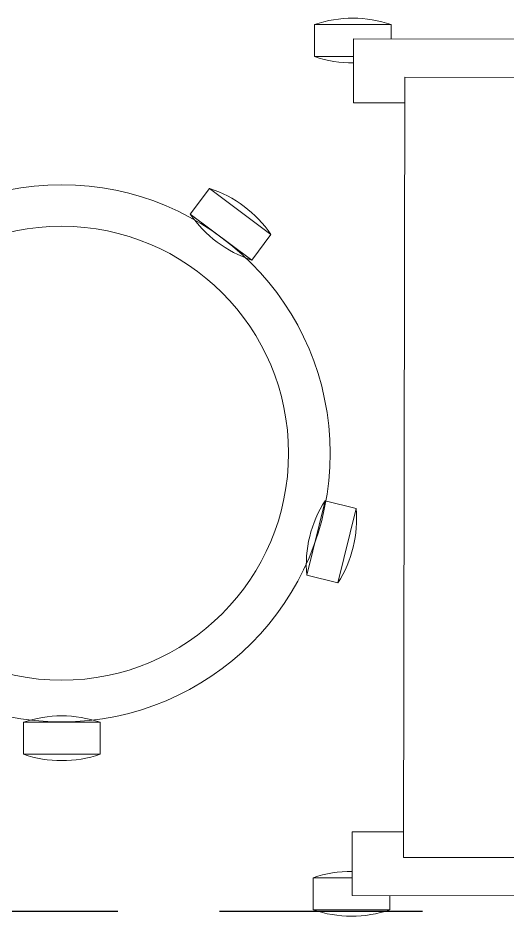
# Model space of a CAD drawing. Header units: inches. Extents: x -12418 to 242017, y -29325 to 19878.
# Drawn here: x 47936 to 48319, y -11838 to -11127 of the extents above; entities that cross this region are included whole.
import ezdxf

# ---------------------------------------------------------------- set-up
doc = ezdxf.new("R2010")
doc.units = ezdxf.units.IN
doc.header["$LTSCALE"] = 25
doc.header["$MEASUREMENT"] = 0
doc.linetypes.add('DASHDOT', pattern=[25.4, 12.7, -6.35, 0, -6.35])
doc.linetypes.add('HIDDEN', pattern=[9.525, 6.35, -3.175])
doc.layers.get('0').update_dxf_attribs({"color": 8})
for name, color, linetype, lineweight in [('00-Ground Floor$0$LOADING', 253, 'Continuous', 5), ('E-LITE-CLNG-CNDT', 6, 'DASHDOT', 35), ('E-POWR-FLOR-CNDT', 6, 'HIDDEN', 25)]:
    doc.layers.add(name, color=color, linetype=linetype, lineweight=lineweight)

# ---------------------------------------------------------------- blocks, each defined once
blk = doc.blocks.new('00-Ground Floor$0$HF10037-P')
for p, q in [((0.24594, 0.13397), (0.18594, 0.13397)), ((0.18594, 0.13397), (0.18594, 0.10897)), ((0.24594, 0.13397), (0.24594, 0.10897)), ((0.24594, 0.10897), (0.18594, 0.10897)), ((0, 0), (-0.01424, -0.05828)), ((0, 0), (0.02429, -0.00594)), ((0.02429, -0.00594), (0.01004, -0.06422)), ((0.40714, -0.0094), (0.43095, -0.00177)), ((0.43095, -0.00177), (0.44926, -0.05891)), ((0.40714, -0.0094), (0.42545, -0.06654)), ((0.40694, -0.04171), (0.41648, -0.03873)), ((-0.01424, -0.05828), (0.01004, -0.06422)), ((0.42545, -0.06654), (0.44926, -0.05891)), ((0.05239, -0.27245), (0.06739, -0.25246)), ((0.06739, -0.25246), (0.11538, -0.28847)), ((0.31251, -0.2897), (0.36199, -0.25577)), ((0.37613, -0.27639), (0.36199, -0.25577)), ((0.32674, -0.26798), (0.33228, -0.27631)), ((0.05239, -0.27245), (0.10038, -0.30847)), ((0.32664, -0.31032), (0.37613, -0.27639)), ((0.10038, -0.30847), (0.11538, -0.28847)), ((0.32664, -0.31032), (0.31251, -0.2897))]:
    blk.add_line(p, q)
for radius in [0.21, 0.1775]:
    blk.add_circle((0.21605, -0.1014), radius)
for centre, radius, start, end in [((0.21594, 0.04647), 0.0925, 71.07536, 108.92464), ((0.21594, 0.19647), 0.0925, 251.07536, 288.92464), ((0.07788, -0.04992), 0.0925, 147.34193, 185.19122), ((-0.06784, -0.0143), 0.0925, 327.34193, 5.19122), ((0.35678, -0.05704), 0.0925, 358.84116, 36.69044), ((0.49963, -0.01127), 0.0925, 178.84116, 216.69044), ((0.21605, -0.1014), 0.2, 303.60368, 17.3657), ((0.03887, -0.34045), 0.0925, 34.18748, 72.03677), ((0.38673, -0.3449), 0.0925, 105.51211, 143.3614), ((0.1289, -0.22048), 0.0925, 214.18748, 252.03677), ((0.3019, -0.22119), 0.0925, 285.51211, 323.3614)]:
    blk.add_arc(centre, radius, start, end)
blk = doc.blocks.new('00-Ground Floor$0$workstation')
at = {"layer": '00-Ground Floor$0$LOADING'}
for p, q in [((2855.414, -990.761, 0), (2855.412, -991.872, 0)), ((2855.414, -990.761, 0), (2861.414, -990.771, 0)), ((2861.414, -990.771, 0), (2861.41, -993.271, 0)), ((2800.355, -991.781, 0), (2858.355, -991.877, 0)), ((2858.355, -991.877, 0), (2858.347, -996.877, 0)), ((2858.353, -993.266, 0), (2861.41, -993.271, 0)), ((2804.35, -994.788, 0), (2854.35, -994.87, 0)), ((2854.35, -994.87, 0), (2854.249, -1055.87, 0)), ((2858.347, -996.877, 0), (2854.347, -996.87, 0)), ((2858.252, -1053.877, 0), (2854.252, -1053.87, 0)), ((2858.244, -1058.877, 0), (2858.252, -1053.877, 0)), ((2854.249, -1055.87, 0), (2804.249, -1055.787, 0)), ((2858.246, -1057.488, 0), (2861.304, -1057.493, 0)), ((2861.3, -1059.993, 0), (2861.304, -1057.493, 0)), ((2800.244, -1058.781, 0), (2858.244, -1058.877, 0)), ((2855.3, -1059.983, 0), (2855.301, -1058.872, 0)), ((2855.3, -1059.983, 0), (2861.3, -1059.993, 0))]:
    blk.add_line(p, q, dxfattribs=at)
for centre, start, end in [((2858.4, -999.516, 0), 70.98047, 108.82976), ((2858.425, -984.516, 0), 269.54848, 288.82976), ((2858.289, -1066.238, 0), 70.98047, 90.26174), ((2858.314, -1051.238, 0), 250.98047, 288.82976)]:
    blk.add_arc(centre, 9.25, start, end, dxfattribs=at)
blk = doc.blocks.new('00-Ground Floor')
at = {"layer": '00-Ground Floor$0$LOADING', "rotation": 180}
for name, p, xscale, yscale, zscale in [('00-Ground Floor$0$workstation', (76780.98, -21731.53, 0), 10, 10, 10), ('00-Ground Floor$0$HF10037-P', (48186.23, -11568.24, 0), 1000, 1000, 1000)]:
    blk.add_blockref(name, p, dxfattribs=dict(at, xscale=xscale, yscale=yscale, zscale=zscale))

msp = doc.modelspace()

# ---------------------------------------------------------------- linework, layer by layer
at = {"layer": 'E-POWR-FLOR-CNDT', "elevation": 0}
msp.add_lwpolyline([(45081.27, -11948.76), (45183.05, -11846.99, -0.198912), (45236.08, -11825.02), (48511.57, -11825.02, 0.198912), (48564.61, -11803.05), (48694.19, -11673.47)], format="xyb", dxfattribs=at)

# ---------------------------------------------------------------- block references
at = {"layer": 'E-LITE-CLNG-CNDT'}
msp.add_blockref('00-Ground Floor', (0, 0), dxfattribs=at)

doc.saveas('drawing.dxf')
